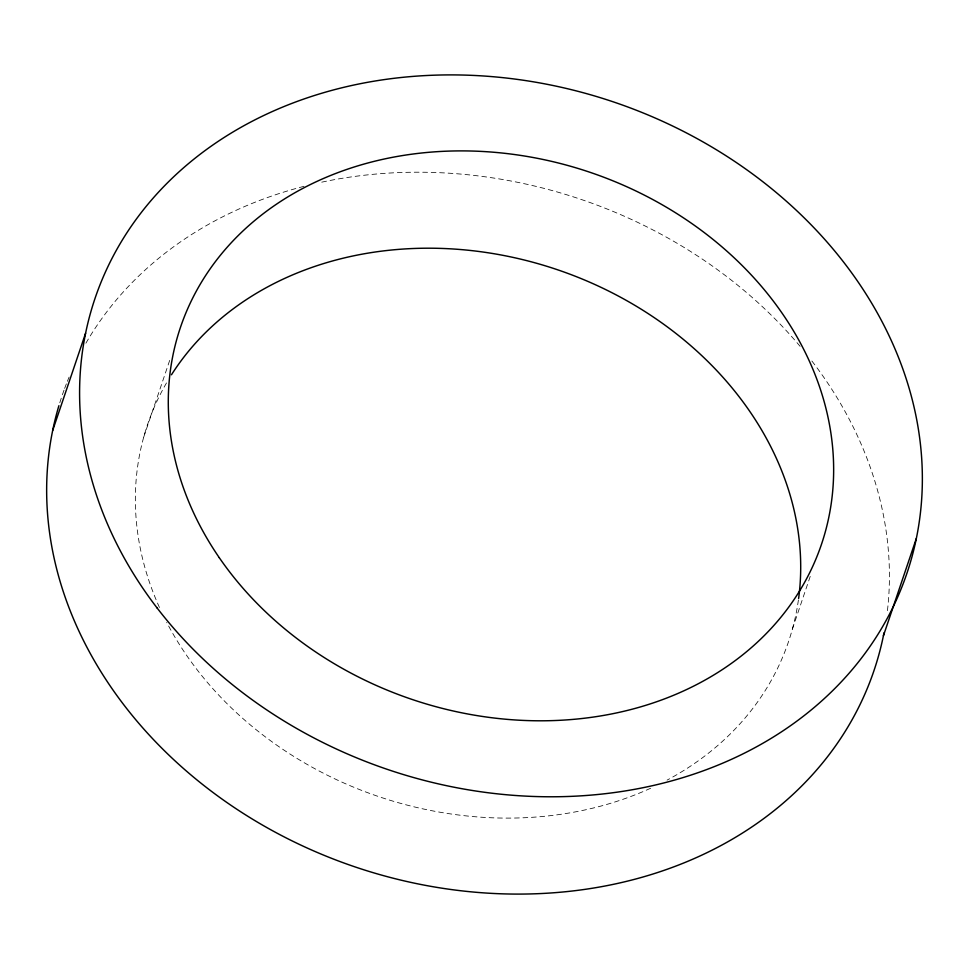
<?xml version="1.0" encoding="UTF-8"?>
<svg xmlns="http://www.w3.org/2000/svg" width="969" height="969" viewBox="0 0 969 969"><rect width="100%" height="100%" fill="white"/><g stroke="black" fill="none" stroke-linecap="round" stroke-linejoin="round"><path stroke-width="0.73" stroke-dasharray="4.84 3.63" d="M143.691 437.201L170.81 357.064M792.376 629.099L810.787 574.726M59.787 402.789A428.589 352.365 18.7 0 1 64.136 389.829M64.657 388.399A428.589 352.365 18.7 0 1 66.825 382.719M67.382 381.301A428.589 352.365 18.7 0 1 69.114 377.074M85.902 343.196A428.589 352.365 18.7 0 1 304.024 186.327M321.756 182.16A428.589 352.365 18.7 0 1 800.854 347.229M811.889 361.013A428.589 352.365 18.7 0 1 887.059 613.74M798.408 599.981A338.363 278.176 18.7 0 1 667.084 780.118M650.647 788.245A338.363 278.176 18.7 0 1 166.716 622.389M159.461 607.49A338.363 278.176 18.7 0 1 166.801 382.416"/><path stroke-width="1.45" d="M52.653 430.551L85.587 333.239M883.413 635.761L916.347 538.449M883.994 632.854A428.589 352.365 18.7 0 1 383.797 875.722A428.589 352.365 18.7 0 1 58.903 405.696M171.465 374.773A338.363 278.176 18.7 0 1 563.546 271.853A338.363 278.176 18.7 0 1 798.613 598.491M157.111 607.987A428.589 352.365 18.7 0 0 883.837 624.52A428.589 352.365 18.7 0 0 461.959 75.025A428.589 352.365 18.7 0 0 157.111 607.987M219.297 557.72A338.363 278.176 18.7 0 0 795.113 597.97A338.363 278.176 18.7 0 0 488.497 151.842A338.363 278.176 18.7 0 0 219.297 557.72"/></g></svg>
